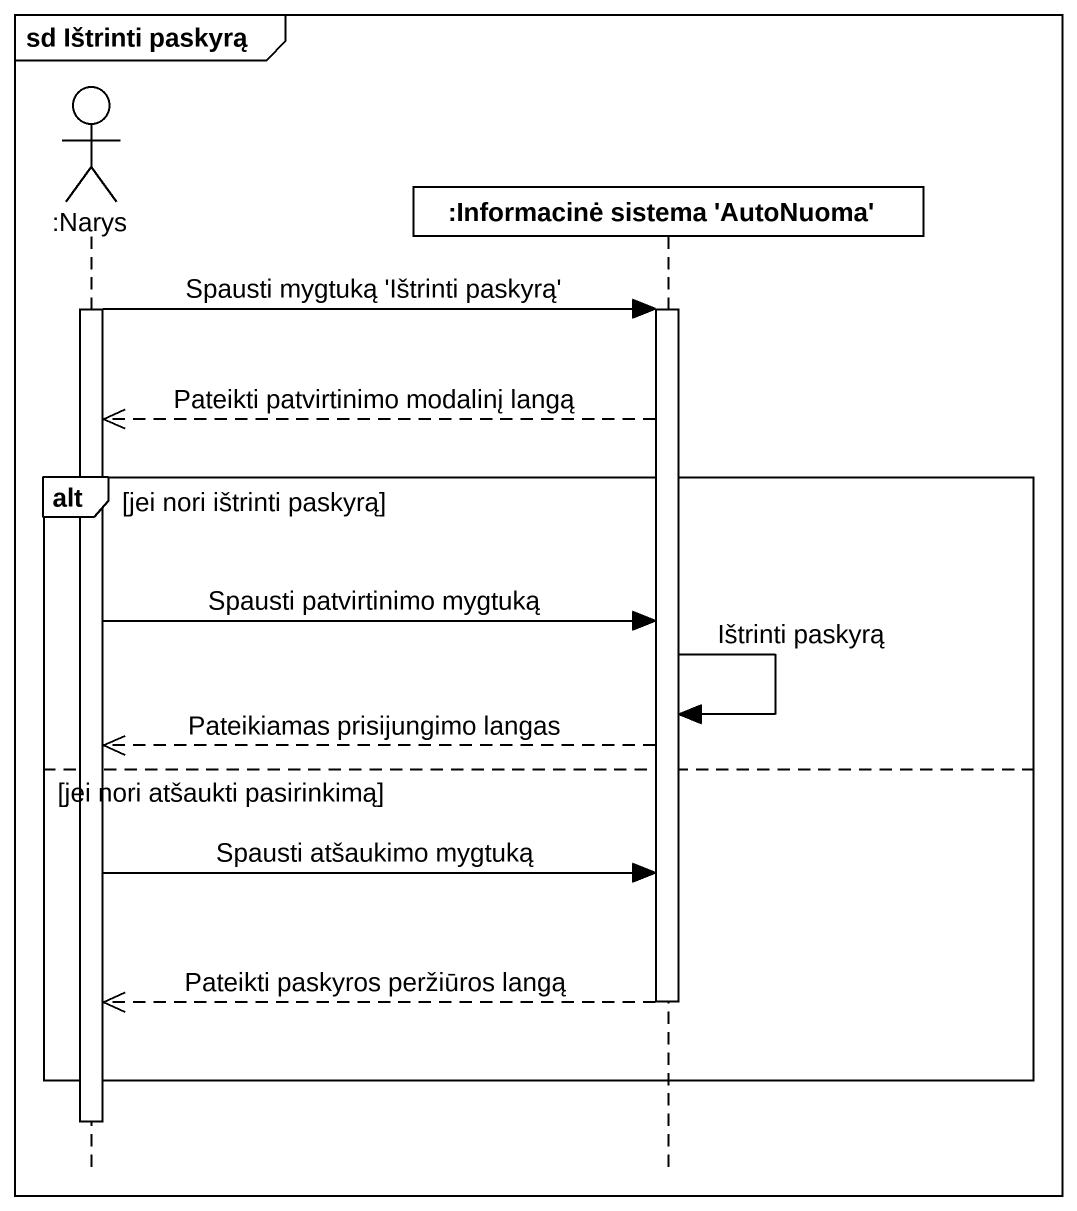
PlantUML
@startuml
mainframe sd Ištrinti paskyrą
hide footbox
actor ":Narys" as Narys
participant ":Informacinė sistema 'AutoNuoma'" as Informacinė_sistema

activate Narys
Narys -> Informacinė_sistema : Spausti mygtuką 'Ištrinti paskyrą'
activate Informacinė_sistema
Informacinė_sistema -->> Narys : Pateikti patvirtinimo modalinį langą
alt jei nori ištrinti paskyrą
  Narys -> Informacinė_sistema : Spausti patvirtinimo mygtuką
  Informacinė_sistema -> Informacinė_sistema : Ištrinti paskyrą
  Informacinė_sistema -->> Narys : Pateikiamas prisijungimo langas
else jei nori atšaukti pasirinkimą
  Narys -> Informacinė_sistema : Spausti atšaukimo mygtuką
  Informacinė_sistema -->> Narys : Pateikti paskyros peržiūros langą
  deactivate Informacinė_sistema
end
deactivate Narys
@enduml
